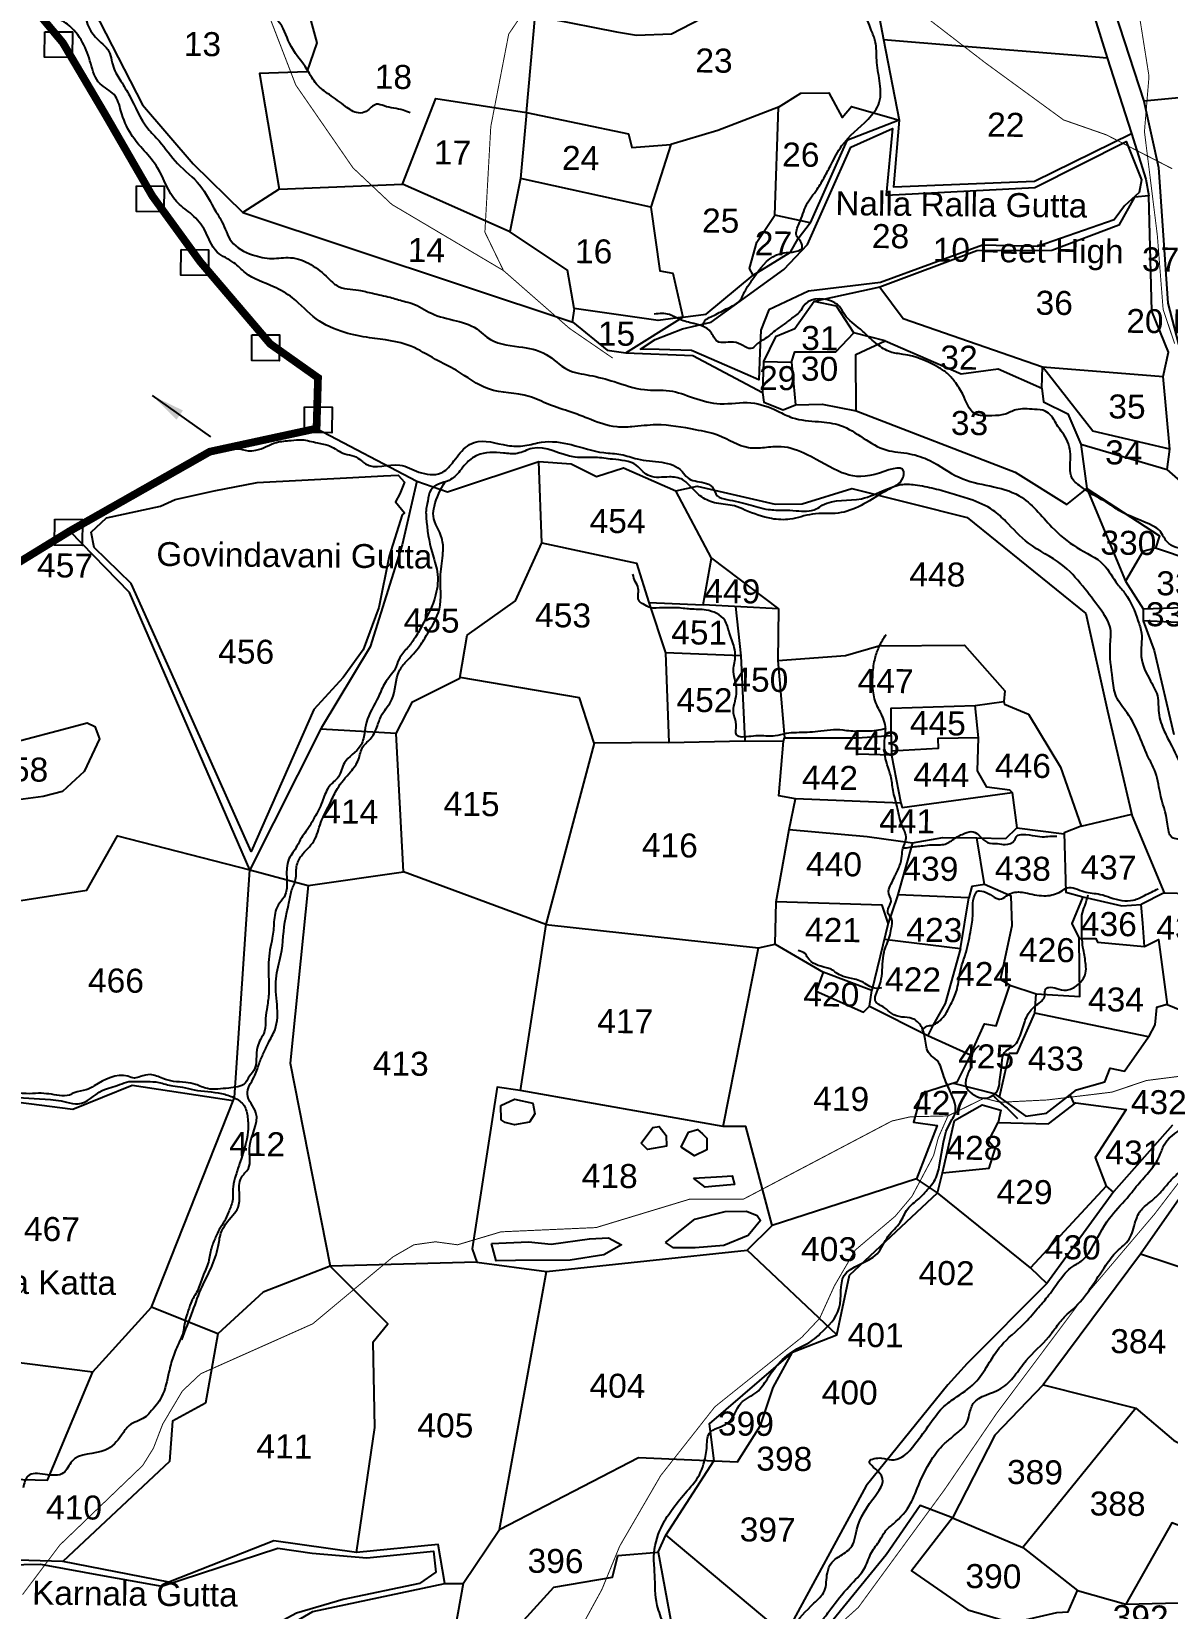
# Model space of a CAD drawing. Header units: feet. Extents: x 818823 to 828518, y 1577598 to 1585637.
# Drawn here: x 820827 to 822001, y 1581254 to 1582884 of the extents above; entities that cross this region are included whole.
import ezdxf
from ezdxf.enums import TextEntityAlignment as Align

# ---------------------------------------------------------------- set-up
doc = ezdxf.new("R2010")
doc.units = ezdxf.units.FT
doc.header["$LTSCALE"] = 15
doc.header["$MEASUREMENT"] = 0
doc.linetypes.add('HIDDEN2', pattern=[0.1875, 0.125, -0.0625])
for name, color, linetype in [('HILL', 17, 'Continuous'), ('PLOT', 7, 'Continuous'), ('PLOT NO', 7, 'Continuous'), ('ROADS', 6, 'HIDDEN2'), ('TANKS-STREAM', 4, 'Continuous'), ('TEXT', 1, 'Continuous'), ('VILLAGE STONES', 240, 'Continuous')]:
    doc.layers.add(name, color=color, linetype=linetype)
doc.layers.add('VILLAGE BOUNDRY', color=5, linetype='HIDDEN2', lineweight=100)
doc.styles.get("Standard").update_dxf_attribs({"font": 'arial.ttf'})
doc.linetypes.add('DOTS', pattern='A,1e-06,-3,["●",Standard,S=3,R=0,X=-1.25,Y=-1.25],-3', length=6.000001)
doc.dimstyles.get("Standard").update_dxf_attribs({"dimtxt": 0.18, "dimasz": 35, "dimexe": 0.18, "dimexo": 0.0625, "dimgap": 0.09, "dimtad": 0, "dimtih": 1, "dimtoh": 1, "dimdec": 4, "dimzin": 0, "dimdsep": 46, "dimtxsty": 'Standard', "dimcen": 0.09, "dimadec": 0, "dimazin": 0, "dimtfac": 1, "dimtdec": 4, "dimtofl": 0, "dimtmove": 0, "dimatfit": 3, "dimfxl": 1, "dimtolj": 1, "dimtzin": 0, "dimarcsym": 0})

msp = doc.modelspace()

# ---------------------------------------------------------------- linework, layer by layer
at = {"layer": 'HILL', "lineweight": -2}
for points in [[(821471.3, 1582565.5), (821499.6, 1582576.4), (821529.3, 1582583.6), (821604.4, 1582637.9), (821628.8, 1582663.7), (821673.4, 1582764.5), (821716.4, 1582783.7), (821709.8, 1582714.8), (821863.5, 1582722.7), (821958, 1582770.1), (821973.9, 1582730.4), (821971.4, 1582717.4), (821956.1, 1582703.6), (821945.6, 1582689.3), (821866.3, 1582661.5), (821809.4, 1582662.9), (821704.1, 1582624.4), (821629.8, 1582615.6), (821588.8, 1582596.1), (821580.5, 1582575.2), (821579.6, 1582552.1), (821578.5, 1582523.8), (821564.2, 1582530), (821529.5, 1582545.2), (821508.8, 1582554.3), (821475.5, 1582555.2), (821456.2, 1582555.7), (821471.3, 1582565.5)], [(820904.5, 1582381.1), (820960.2, 1582393.4), (820975.4, 1582400.1), (821015.7, 1582409.3), (821060.2, 1582417.7), (821159, 1582423), (821190.5, 1582424.7), (821205.9, 1582425.5), (821212.3, 1582418.2), (821207.6, 1582406.1), (821202.9, 1582397.6), (821212.3, 1582386.3), (821209.8, 1582384.2), (821196.5, 1582341.6), (821186, 1582288.5), (821169.7, 1582244.7), (821149.1, 1582216.3), (821118.8, 1582183.1), (821054, 1582036.5), (820970.5, 1582223.1), (820930.1, 1582313.3), (820891.8, 1582350.6), (820888.7, 1582366.3), (820904.5, 1582381.1)], [(820756.9, 1582120.4), (820788.3, 1582135.6), (820815.7, 1582151.1), (820860.2, 1582162.8), (820884.6, 1582169.3), (820892.5, 1582165.4), (820897.2, 1582152.7), (820881.5, 1582118.9), (820859.2, 1582098.3), (820838.9, 1582093.2), (820807.9, 1582089.1), (820779.9, 1582090.8), (820764.4, 1582091.7), (820758.1, 1582097.6), (820753.4, 1582108.3), (820756.9, 1582120.4)], [(821312, 1581773.9), (821326, 1581780.4), (821344.8, 1581776.3), (821346.9, 1581765.1), (821341.5, 1581756.7), (821325.9, 1581754), (821316.5, 1581756.2), (821312.1, 1581759), (821312, 1581773.9)], [(821456.9, 1581734.9), (821468.9, 1581751), (821475.6, 1581752.3), (821482.7, 1581743), (821482.9, 1581732), (821463.5, 1581728.5), (821456.9, 1581734.9)], [(821498.2, 1581730.7), (821505.6, 1581746.3), (821515.2, 1581749.1), (821520.1, 1581744.7), (821524.7, 1581740), (821524.8, 1581727.9), (821512, 1581721.9), (821498.2, 1581730.7)], [(821511, 1581698.7), (821540.5, 1581700.4), (821550.8, 1581701), (821553.2, 1581692.2), (821529.7, 1581690.1), (821523, 1581689.5), (821511, 1581698.7)], [(821481.9, 1581632.2), (821512.3, 1581656.4), (821543.6, 1581664.2), (821565.6, 1581664.6), (821576.6, 1581660.1), (821580, 1581654.9), (821567.4, 1581639.4), (821542.4, 1581629.2), (821512.6, 1581626.9), (821490.3, 1581626.6), (821481.9, 1581632.2)], [(821302.4, 1581631.4), (821340.4, 1581633), (821364, 1581630.5), (821403.4, 1581636), (821423.1, 1581637.1), (821436.5, 1581629.8), (821418.3, 1581619.5), (821383.5, 1581613.9), (821327.1, 1581613.5), (821307.1, 1581613.3), (821302.4, 1581631.4)], [(820714.9, 1581297.3), (820836.3, 1581299.8), (820905.9, 1581287.1), (820961.6, 1581277.2), (821081.5, 1581316.2), (821116.8, 1581311.1), (821173.4, 1581306.2), (821242.4, 1581313.4), (821244.7, 1581291.4), (821227.7, 1581279.8), (821149, 1581263.4), (821100.9, 1581249.1), (820976.2, 1581182.1), (820934.1, 1581175.7), (820893.7, 1581174.6), (820873.2, 1581181.3), (820846.3, 1581208.2), (820811, 1581233.1), (820768, 1581258.6), (820739, 1581280.6), (820714.9, 1581297.3)]]:
    msp.add_lwpolyline(points, dxfattribs=at)
at = {"layer": 'PLOT', "lineweight": -2}
for points in [[(821861.3, 1583146.8), (821900.5, 1583044.6), (821976.1, 1582812), (821991.2, 1582743.3), (822000.8, 1582603.2), (822023, 1582518.5), (822014.2, 1582419.2), (822000.3, 1582431.3), (822003, 1582452.2), (821996, 1582527.2), (822001.6, 1582552.5), (821984.3, 1582594.9), (821981.2, 1582714)], [(821844.3, 1583139.9), (821887, 1583043.5), (821916.8, 1582925.4), (821938.3, 1582856.7), (821963.3, 1582778.3), (821978.3, 1582731.4), (821981.2, 1582714), (821966.5, 1582712.8), (821950.4, 1582683.8), (821881, 1582657.7), (821803.8, 1582657.3), (821703.3, 1582619.8), (821635.6, 1582604.8), (821615.6, 1582576.6), (821595.8, 1582568.3), (821583.2, 1582542.9), (821582.2, 1582510.7)], [(821361.6, 1582897.3), (821431.2, 1582883.7), (821452.2, 1582880), (821488.2, 1582881.6), (821539.4, 1582908.1), (821555.6, 1582901.1), (821640.7, 1582947.8), (821696.3, 1582934), (821707.3, 1582875.5), (821786.2, 1582868.9), (821910.5, 1582859.1), (821938.3, 1582856.7)], [(820872.5, 1582943), (820941.8, 1582808.2), (820994.1, 1582747), (821045.5, 1582696.8), (821386.2, 1582583.4), (821421.6, 1582554.6), (821440.9, 1582551.6), (821510.3, 1582548.9), (821582.2, 1582510.7), (821583.6, 1582500.9), (821603.4, 1582493), (821616.2, 1582498), (821643.7, 1582498.7), (821679, 1582491.8), (821843.2, 1582428.4), (821896.5, 1582395), (821917.4, 1582411.4), (821957.2, 1582315.8), (821975.4, 1582287.1), (821975.6, 1582274.8), (821986.7, 1582244.2), (822007, 1582157.3)], [(821102.5, 1582943.1), (821121.9, 1582872.3), (821111.5, 1582842.3), (821062.6, 1582840.4), (821082.9, 1582720.9), (821045.5, 1582696.8)], [(822511.3, 1582906), (822485.8, 1582872), (822210.2, 1582914.9), (822212.4, 1582834.2), (821976.1, 1582812)], [(821082.9, 1582720.9), (821210.2, 1582726.1), (821244.6, 1582814.6), (821338.5, 1582800.1), (821347.5, 1582900.2)], [(821707.3, 1582875.5), (821723.3, 1582792.4)], [(821598.6, 1582805.7), (821621.8, 1582820), (821650.7, 1582820.4), (821664.6, 1582795.1), (821674.1, 1582806.5), (821723.3, 1582792.4), (821717.7, 1582723.3), (821863.1, 1582729.1), (821963.3, 1582778.3)], [(821338.5, 1582800.1), (821332.3, 1582732.1), (821321, 1582676.7), (821245.5, 1582710.6), (821210.2, 1582726.1)], [(821338.5, 1582800.1), (821443.9, 1582778.1), (821447.3, 1582763.9), (821487.5, 1582767.1), (821466.9, 1582702.3), (821332.3, 1582732.1)], [(821440.9, 1582551.6), (821499.8, 1582588.7), (821523.9, 1582591.8), (821572.4, 1582632.2), (821568.6, 1582638.8), (821576.2, 1582666.3), (821595.1, 1582694.1), (821598.6, 1582805.7), (821536, 1582781.4), (821487.5, 1582767.1)], [(821723.3, 1582792.4), (821669.3, 1582771.3), (821631.5, 1582686.2), (821595.1, 1582694.1)], [(821466.9, 1582702.3), (821476.1, 1582636.4), (821489.6, 1582634.2), (821499.8, 1582588.7), (821474.3, 1582585.2), (821387.5, 1582597.7), (821385.7, 1582583.5)], [(821572.4, 1582632.2), (821611, 1582655.8), (821619, 1582670), (821631.5, 1582686.2)], [(821387.7, 1582597.6), (821380.6, 1582637.3), (821321, 1582676.7)], [(821583.2, 1582542.9), (821612.1, 1582542.2), (821615.7, 1582552.7), (821657.8, 1582552.8), (821676.7, 1582572.6), (821658.5, 1582599.9), (821635.6, 1582604.8)], [(821703.3, 1582619.8), (821727.5, 1582587.2), (821871.6, 1582537.4), (821996, 1582527.2)], [(821679, 1582491.8), (821678.5, 1582550), (821708.9, 1582564.1), (821676.7, 1582572.6)], [(821708.9, 1582564.1), (821787.6, 1582530), (821825.6, 1582535.1), (821870.8, 1582515.2), (821871.6, 1582537.4)], [(821612.1, 1582542.2), (821616.2, 1582498)], [(822003, 1582452.2), (821923.4, 1582470.9), (821871.6, 1582537.4)], [(821870.8, 1582515.2), (821872.5, 1582501), (821897.6, 1582488.8), (821911.1, 1582457.3), (821917.4, 1582411.4)], [(821121.5, 1582473.5), (821225.2, 1582419.1), (821256.7, 1582408.1), (821351, 1582439.3), (821384.4, 1582436.9), (821410.7, 1582424), (821438.7, 1582432.8), (821492.7, 1582409), (821514.7, 1582414.1), (821595.4, 1582395.2), (821623.3, 1582395.7), (821674.5, 1582411.6), (821793.5, 1582381.5), (821916.3, 1582282.2), (821938.5, 1582181.7), (821964.1, 1582073), (821997, 1581993.5), (822037.4, 1581992.6)], [(821911.1, 1582457.3), (822000.3, 1582431.3)], [(821203.7, 1582158.5), (821220.5, 1582191), (821269.6, 1582215.6), (821277.2, 1582260), (821327, 1582295.4), (821354.3, 1582355.3), (821351, 1582439.3)], [(821225.2, 1582419.1), (821209.8, 1582353.3), (821176.9, 1582247.8), (821126.3, 1582163.8), (821052.4, 1582017.4), (821112.9, 1582001.3), (821211.3, 1582015.3), (821203.7, 1582158.5), (821125.9, 1582162.9)], [(821354.3, 1582355.3), (821452.2, 1582334.4), (821464.9, 1582293.8), (821520.8, 1582291.2), (821529.6, 1582339.4), (821492.7, 1582409)], [(821917.4, 1582411.4), (821992.5, 1582362.6), (821988.1, 1582349.8), (821975.2, 1582346.4), (821957.2, 1582315.8)], [(820627, 1581110.5), (820645, 1581211.8), (820690.8, 1581390.6), (820843.6, 1581386.8), (820890.5, 1581498.5), (820951.1, 1581565.4), (821036.6, 1581782.2), (821052.4, 1582017.4), (820928.4, 1582303.9), (820866.5, 1582367.5)], [(821975.4, 1582287.1), (822059.3, 1582289.9), (822063.9, 1582334.3), (822028.2, 1582342.8), (822026.2, 1582337.3), (821988.1, 1582349.8)], [(821529.6, 1582339.4), (821598.9, 1582287.1), (821520.8, 1582291.2)], [(821464.9, 1582293.8), (821481.9, 1582241.6), (821485.5, 1582149), (821563.9, 1582150.8), (821603.9, 1582150.4), (821604.9, 1582154)], [(821554.3, 1582289.5), (821559.7, 1582238.5), (821481.9, 1582241.6)], [(821598.9, 1582287.1), (821598.2, 1582233.9), (821667.9, 1582239), (821702.4, 1582248.8), (821790.8, 1582249.5), (821832.4, 1582202.6), (821831.4, 1582191.5), (821832.2, 1582188.8), (821856.9, 1582178.4), (821890.1, 1582123.6), (821911.5, 1582062.7), (821963.6, 1582075)], [(822059.3, 1582289.9), (822079.7, 1582277.1), (822011.4, 1582273), (821975.6, 1582274.8)], [(821559.7, 1582238.5), (821563.9, 1582150.8)], [(821598.2, 1582233.9), (821604.9, 1582154), (821680.5, 1582153.8), (821715, 1582156.2), (821715.3, 1582184.6), (821801.9, 1582187.3), (821831.4, 1582191.5)], [(821485.6, 1582149), (821408.3, 1582148.5), (821393.1, 1582195.1), (821269.7, 1582216.3)], [(821805.3, 1582153.9), (821801.9, 1582187.3)], [(821408.3, 1582148.5), (821358.5, 1581960.8), (821211.3, 1582015.3)], [(821358.5, 1581960.8), (821578.2, 1581936.9), (821595.2, 1581940.6), (821596.4, 1581984.3), (821609.6, 1582059.2), (821616.4, 1582090.7), (821599, 1582093.9), (821603.9, 1582150.4)], [(821715, 1582156.2), (821715.6, 1582136.1), (821680.5, 1582136.9), (821680.5, 1582153.8)], [(821725, 1582086.2), (821726.5, 1582082), (821840.3, 1582097.4), (821837.7, 1582099.9), (821813.9, 1582102.7), (821804.4, 1582119.8), (821805.3, 1582153.9), (821763.3, 1582153), (821763.6, 1582142.9), (821715.5, 1582140.2)], [(821715.6, 1582136.1), (821725, 1582086.2), (821616.4, 1582090.7)], [(821840.3, 1582097.4), (821844.9, 1582060.7)], [(820553.4, 1582018.2), (820548, 1581976.1), (820707.8, 1581976.9), (820727.5, 1581971.8), (820884.3, 1581996.3), (820915.9, 1582052.4), (821052.4, 1582017.4)], [(821609.6, 1582059.2), (821690.4, 1582051.9), (821737, 1582045.2), (821721.3, 1581989.4), (821712, 1581962.4), (821705.9, 1581981), (821596.4, 1581984.2)], [(821737, 1582045.2), (821768.5, 1582050.9), (821803.7, 1582050.6), (821833.6, 1582049.8), (821844.9, 1582060.7), (821893.7, 1582054.7)], [(821811.4, 1582002.4), (821803.7, 1582050.6)], [(821911.5, 1582062.7), (821893.7, 1582055.8), (821895.7, 1581994.3), (821913.1, 1581989.6), (821953.4, 1581980.1), (821973.3, 1581981.7)], [(821112.9, 1582001.3), (821094.3, 1581817.7), (821135.7, 1581607.7), (821066.2, 1581581.1), (821019.4, 1581537.7), (820951.1, 1581565.4)], [(821692.6, 1581876.4), (821752.9, 1581846.2), (821797, 1581826.1), (821811.7, 1581858.4), (821823.5, 1581856.2), (821837.7, 1581898.4), (821828, 1581903.8), (821840.2, 1581960), (821839.2, 1581990.2), (821811.4, 1582002.4), (821798.3, 1582000.1), (821795.3, 1581988.6), (821721.9, 1581991.6)], [(821708, 1581945.9), (821786.9, 1581936), (821795.3, 1581988.6)], [(821913.1, 1581989.6), (821901.8, 1581961.9), (821909.3, 1581946.3), (821926.6, 1581946.3), (821928.4, 1581942.5), (821976.8, 1581938.2), (821975, 1581962.4), (821973.3, 1581981.7)], [(821997, 1581993.5), (821973.3, 1581981.7)], [(820727.5, 1581971.8), (820734.9, 1581926.4), (820733.7, 1581758), (820778.4, 1581781.8), (820869.6, 1581770.2), (820931.1, 1581794.8), (821035.4, 1581779)], [(821358.5, 1581960.8), (821331.8, 1581789.5), (821308.1, 1581792.9), (821282.1, 1581625.8), (821287, 1581612.1), (821135.7, 1581607.7)], [(821712, 1581962.4), (821695.3, 1581892.7)], [(821541.5, 1581752.1), (821578.2, 1581936.9)], [(821595.2, 1581940.6), (821644.8, 1581911.6), (821637.5, 1581892.1), (821686.4, 1581870.2), (821692.6, 1581876.4), (821695.3, 1581892.7), (821644.8, 1581911.6)], [(821786.9, 1581936), (821771, 1581879.3), (821758.4, 1581857.1), (821752.9, 1581846.2)], [(822000.1, 1581878.4), (821989.4, 1581875.2), (821987.6, 1581857.2), (821980.9, 1581845), (821863.5, 1581869.4), (821865.1, 1581889.2), (821910.2, 1581886.6), (821909.3, 1581946.3)], [(821976.8, 1581938.2), (821991.3, 1581945.3), (822000.1, 1581878.4), (822015.5, 1581872.2)], [(821837.7, 1581898.4), (821865.1, 1581889.2)], [(821827.2, 1581782.4), (821837.3, 1581827.8), (821845.3, 1581828), (821863.5, 1581869.4)], [(821779.5, 1581796.8), (821821.6, 1581786.4), (821854.3, 1581762.7), (821875.6, 1581765.9), (821906.6, 1581790.2), (821936, 1581798.4), (821941.4, 1581812.5), (821956.2, 1581809.2), (821980.9, 1581845)], [(822167.6, 1581840.2), (822141.4, 1581776.7), (822111.3, 1581772.8), (822108.6, 1581754.9), (822132, 1581734.9), (822129.6, 1581702.9), (822118, 1581677.7), (822120.9, 1581645.7), (822122.6, 1581623.6), (822155, 1581551.2), (822207.8, 1581541.9), (822228.4, 1581493.4), (822156.1, 1581478.4), (822138.2, 1581529.5), (822122.3, 1581553.3), (822104.8, 1581556.3), (822104.1, 1581576.8), (822061.4, 1581590.8), (821972.7, 1581620.2)], [(821797, 1581826.1), (821782.9, 1581797.9), (821746.6, 1581786.1), (821738.3, 1581756.7), (821762.7, 1581753.2), (821741.4, 1581698)], [(821287, 1581612.1), (821359.1, 1581602.2), (821566.2, 1581624.5), (821592.1, 1581649.9), (821565, 1581752), (821541.5, 1581752.1), (821331.8, 1581789.5)], [(821763.1, 1581683.5), (821768, 1581704.3), (821816.5, 1581709), (821822.6, 1581729.2), (821815.7, 1581737), (821825.6, 1581756.4), (821877.5, 1581755), (821906, 1581776.5), (821958, 1581769.7), (821925.8, 1581720.2), (821937.3, 1581690.6), (821944.4, 1581684.3)], [(821768, 1581704.3), (821780.6, 1581758.4), (821809.2, 1581774.6), (821828.4, 1581769), (821825.6, 1581756.4)], [(821899.7, 1581784.9), (821904.2, 1581775.1)], [(822005.8, 1581753.5), (821945.2, 1581685.1), (821875.8, 1581590), (821793.6, 1581507.1), (821773.6, 1581485.2), (821689.2, 1581380.9), (821605.5, 1581226.5)], [(822036.7, 1581712), (821972.7, 1581620.2), (821872.3, 1581485.3), (821822.1, 1581433.2), (821778.6, 1581347.8), (821745.1, 1581360.6), (821709.9, 1581309.6), (821650.6, 1581236.9)], [(821659.1, 1581536.9), (821672, 1581598.6), (821763.1, 1581683.5), (821741.4, 1581698), (821592.1, 1581649.9)], [(821859.2, 1581606.2), (821763.1, 1581683.5)], [(821937.3, 1581690.6), (821859.2, 1581606.2), (821875.8, 1581590)], [(821613.1, 1581519), (821659.1, 1581536.9), (821566.2, 1581624.5)], [(821162.6, 1581311.9), (821181.7, 1581440.9), (821179.9, 1581529.7), (821195.3, 1581548.1), (821135.7, 1581607.7)], [(821253.9, 1581279.7), (821273.1, 1581279.8), (821310.6, 1581335.7), (821359.1, 1581602.2)], [(820648.5, 1581529.1), (820890.5, 1581498.5)], [(821019.4, 1581537.7), (821006.6, 1581466.2), (820972.5, 1581447.7), (820969.6, 1581405.9), (820859.4, 1581302.4), (820788.7, 1581304.5), (820692.5, 1581304.4), (820690.8, 1581390.6)], [(821310.6, 1581335.7), (821454.2, 1581410), (821556.5, 1581405.6), (821580.2, 1581443.2), (821593.2, 1581482.5), (821613.1, 1581519), (821527, 1581444.7), (821531.9, 1581406.7)], [(821872.3, 1581485.3), (821967.9, 1581461.1), (822006.7, 1581427.8), (822027.4, 1581416.7), (822036.6, 1581414.9), (822051.2, 1581397.1), (822049.8, 1581347.3), (822021.7, 1581336.3), (822005.1, 1581342.6), (821957.7, 1581258.6), (822025.9, 1581260.2), (822085.1, 1581327.6), (822115, 1581410.1)], [(821967.9, 1581461.1), (821851, 1581317.2)], [(821338.6, 1581173.6), (821318.5, 1581223), (821366.5, 1581276), (821427.4, 1581286.5), (821432.7, 1581308.7), (821474.4, 1581312.3), (821482.5, 1581329.9), (821531.9, 1581406.7)], [(821778.6, 1581347.8), (821736.3, 1581292.8), (821794.5, 1581252.7), (821840, 1581239.2), (821886.2, 1581249.7), (821898.1, 1581250.6), (821907.5, 1581272.6)], [(821778.6, 1581347.8), (821851, 1581317.2), (821907.5, 1581272.6), (821957.7, 1581258.6)], [(820988.2, 1581175.4), (821117.8, 1581250.9), (821253.9, 1581279.7), (821247.3, 1581320.3), (821162.6, 1581311.9), (821077.4, 1581324.1), (820968.9, 1581281.3), (820859.4, 1581302.4)], [(821482.5, 1581329.9), (821605.5, 1581226.5)], [(821474.4, 1581312.3), (821490.5, 1581224.3), (821478.5, 1581204.9)], [(821273.1, 1581279.8), (821258, 1581197.4)]]:
    msp.add_lwpolyline(points, dxfattribs=at)
at = {"layer": 'ROADS', "linetype": 'DOTS', "lineweight": -2, "ltscale": 0.15, "const_width": 1}
for points in [[(821314.6, 1582636.8), (821295.4, 1582676.5), (821301.5, 1582785.6), (821320, 1582881.2), (821350.7, 1582926.4), (821368.9, 1582967.5), (821369.5, 1583001.4), (821379.7, 1583048), (821473.3, 1583205.5), (821506.8, 1583265.2), (821537.3, 1583387), (821559.2, 1583507.9), (821591.6, 1583588.9), (821632.6, 1583691.4), (821644.8, 1583707.2)], [(821427.5, 1582546.3), (821382.7, 1582577.1), (821314.6, 1582636.8), (821199.3, 1582705.1), (821159.1, 1582743), (821100, 1582828.6), (821057.2, 1582939.7), (821044.6, 1582972.4), (820968.5, 1583011.2), (820908, 1583033.9), (820879.9, 1583038.2)], [(821703.4, 1582935.5), (821812.4, 1582851.5), (821893.2, 1582792.5), (821914.4, 1582785.1), (821937.6, 1582777), (822005.4, 1582742.1)], [(821223.2, 1580657.2), (821241, 1580679.2), (821276.4, 1580723.3), (821309.9, 1580801.9), (821342.9, 1580854.3), (821387, 1580944.4), (821416, 1580987.1), (821479.9, 1581056.9), (821493.1, 1581076.7), (821532.1, 1581113.2), (821542.9, 1581123.3), (821570.7, 1581158.6), (821592.2, 1581175.2), (821681.2, 1581255.1), (821770.1, 1581376.6), (821824.3, 1581456), (821910.7, 1581571.4), (821987.3, 1581661.7), (822033.9, 1581722.6), (822048, 1581737.8), (822108.9, 1581801.2), (822119.1, 1581818.9), (822134.8, 1581840)], [(820817.7, 1581268.3), (820856.2, 1581319.5), (820941.9, 1581401.8), (820953, 1581419.7), (820962.6, 1581444.7), (820982.9, 1581478.8), (821001.8, 1581496.6), (821117.5, 1581548.2), (821200.3, 1581617.3), (821222.1, 1581629.9), (821244.3, 1581633), (821267.2, 1581629.9), (821312.1, 1581643.3), (821410.3, 1581647.7), (821507.5, 1581677.2), (821562.2, 1581676.9), (821715.8, 1581757.8), (821735.1, 1581762.2), (821773.8, 1581763.1), (821811.1, 1581781.4), (821827.6, 1581777.2), (821876.4, 1581779.6), (821927, 1581785.7), (821943.3, 1581787.7), (821978.9, 1581799.7), (822023.8, 1581805.4)], [(821396.7, 1581237.8), (821416.3, 1581273.7), (821434.7, 1581318.5), (821477, 1581391.3), (821533, 1581462.5), (821586.1, 1581505), (821622.8, 1581534.3), (821641.2, 1581553.8), (821656.4, 1581587.3), (821678, 1581624.4), (821719.3, 1581659.4), (821736.7, 1581680.1), (821759, 1581722.2), (821763.8, 1581740.5), (821773.8, 1581763.1)]]:
    msp.add_lwpolyline(points, dxfattribs=at)
at = {"layer": 'ROADS', "lineweight": -2, "ltscale": 10, "const_width": 1}
msp.add_lwpolyline([(821945.2, 1583066.7), (821981.5, 1582837.6), (821976.8, 1582780.4), (821990.1, 1582673.3), (821996.1, 1582596.7), (822008, 1582561.2)], dxfattribs=at)
at = {"layer": 'TANKS-STREAM', "lineweight": -2}
for points in [[(821520.6, 1582579.8), (821521.4, 1582582.9), (821531.9, 1582590.5), (821546.6, 1582598), (821557.8, 1582604.8), (821564.5, 1582616.2), (821569.4, 1582624.1), (821573.3, 1582629.7), (821596.6, 1582652.9), (821607, 1582655.3), (821619.2, 1582657.2), (821622.7, 1582659.3), (821621.4, 1582667.3), (821617.3, 1582673.2), (821620.2, 1582685.4), (821627.7, 1582704.7), (821638.7, 1582721), (821646.4, 1582733.7), (821653.2, 1582746.5), (821664.2, 1582765.9), (821691.3, 1582793.4), (821702.9, 1582810.6), (821703.1, 1582832.9), (821700.2, 1582854.4), (821698.7, 1582873.6), (821694.6, 1582885.4), (821678.3, 1582924.4), (821670.1, 1582940.1), (821657.7, 1582955.5), (821647.4, 1582968.5), (821635.4, 1582984.2), (821631, 1582997.1), (821628.5, 1583019.4), (821622.8, 1583037.8), (821623.1, 1583062.2), (821623.4, 1583097.2), (821625.8, 1583117.7), (821637.2, 1583139.3), (821662.9, 1583155.1), (821674.6, 1583160), (821680.9, 1583176.6), (821693.9, 1583190.9), (821712.3, 1583203.5), (821727.5, 1583213.4), (821752, 1583214.8), (821763.7, 1583216.9), (821783.7, 1583222.3), (821802.6, 1583218.2), (821815.4, 1583215.8), (821826, 1583220.7), (821848.7, 1583258.6), (821849.1, 1583299.2), (821854.4, 1583331.9), (821861.4, 1583362.4), (821866.6, 1583383.4), (821868.5, 1583405.6), (821870.3, 1583415.1), (821867.6, 1583417.1), (821881.2, 1583440.9), (821892.1, 1583477.4), (821897.3, 1583499.1), (821914.7, 1583511.7), (821924.9, 1583535.4), (821930.8, 1583567.1), (821938.9, 1583592.5), (821949.6, 1583605.8), (821975.3, 1583611.4), (821990.5, 1583633.5), (822006.3, 1583656.1), (822027.1, 1583673.1), (822051.7, 1583685.1), (822067.9, 1583693.8), (822087.5, 1583710.3), (822109, 1583738.9), (822114.1, 1583754.4), (822132.3, 1583784.7), (822145.9, 1583807.9), (822156.1, 1583828.9), (822158.1, 1583853.9), (822143.4, 1583886.8), (822136.2, 1583898), (822131.9, 1583913), (822138.8, 1583931.3), (822147.8, 1583942.3)], [(821218.1, 1582799.8), (821211, 1582802.5), (821191.2, 1582806.9), (821183.4, 1582808.6), (821178, 1582805.6), (821172.6, 1582801.2), (821164.7, 1582799.7), (821151.4, 1582806.5), (821134.7, 1582818.7), (821121.6, 1582829.4), (821111.9, 1582844.1), (821093.6, 1582871.7), (821081.3, 1582895.3), (821069.7, 1582909), (821072.1, 1582920.9), (821044.6, 1582943.9), (821010.2, 1582942.4), (820993.2, 1582942.3), (820972.9, 1582946.2), (820947.3, 1582950.1), (820931.3, 1582942.7), (820904.3, 1582931.7), (820885, 1582913.2), (820883, 1582898.6), (820898.7, 1582872.4), (820905.7, 1582865.3), (820911.7, 1582846.9), (820919.4, 1582832.5), (820928.2, 1582817.6), (820947.2, 1582783.7), (820958.8, 1582770.8), (820977.9, 1582747.4), (821000.7, 1582725.3), (821017.4, 1582698), (821023.8, 1582687.3), (821033.6, 1582666.9), (821055.4, 1582653.1), (821075.4, 1582649.3), (821094.5, 1582650.1), (821115.6, 1582642.9), (821133.5, 1582628.9), (821142.5, 1582621.2), (821164.9, 1582616.5), (821179.3, 1582613.3), (821197.5, 1582609.2), (821211.6, 1582605.1), (821220.2, 1582602.7), (821240.1, 1582592.6), (821289.6, 1582574.6), (821297.5, 1582567.9), (821330.4, 1582558), (821358.7, 1582550.2), (821380.7, 1582534.5), (821403.6, 1582528.5), (821429, 1582522), (821460.2, 1582513.7), (821486, 1582512.6), (821511, 1582505.3), (821538.5, 1582499.2), (821570.2, 1582500.1), (821598.1, 1582491.5), (821613.1, 1582484.7), (821640.2, 1582480.7), (821662.7, 1582476.7), (821710, 1582451.4), (821734.2, 1582447.4), (821755, 1582440.5), (821785.3, 1582423.1), (821847.3, 1582404.1), (821881.2, 1582371.7), (821906.9, 1582350.6), (821934.6, 1582332.8), (821949, 1582312.6), (821956.9, 1582303), (821970.1, 1582275), (821973.7, 1582262), (821973.5, 1582237.9), (821983.2, 1582212.3), (821990.6, 1582195.2), (821991.3, 1582182.2), (821996.5, 1582162.6), (822003.5, 1582148.3), (822024.2, 1582094.5), (822030.6, 1582067.7), (822044.2, 1582047.6), (822055.7, 1582028.3), (822066.7, 1582009.8), (822077.4, 1581992.6), (822083.1, 1581976.3), (822085.5, 1581957.5), (822092.3, 1581933.7), (822101.2, 1581906.9), (822108.2, 1581891.8), (822116, 1581880.5), (822125.9, 1581871.7)], [(821032.9, 1582452), (821038.6, 1582452.7), (821050.7, 1582450.6), (821058.6, 1582451), (821080.2, 1582459.2), (821095.1, 1582461.2), (821106.2, 1582461.9), (821122.3, 1582458.7), (821134.8, 1582455.7), (821150.8, 1582447.3), (821160.2, 1582445), (821167.8, 1582440.3), (821172, 1582437), (821207.4, 1582435.7), (821227.3, 1582428.6), (821238.7, 1582426), (821250.1, 1582427.6), (821261.8, 1582437.9), (821275.3, 1582453.8), (821284.3, 1582459.1), (821318.6, 1582456.1), (821336.7, 1582455.9), (821354, 1582459.4), (821384.4, 1582456.9), (821418.2, 1582448.6), (821436, 1582446.7), (821452.8, 1582442.1), (821499.2, 1582429.1), (821504.6, 1582422.8), (821521.8, 1582417.5), (821530.2, 1582413.2), (821535.5, 1582404), (821545.4, 1582400.2), (821567.9, 1582395), (821588.1, 1582389.9), (821603.7, 1582389.2), (821617, 1582388.6), (821637.8, 1582390.4), (821644, 1582394.3), (821684.5, 1582401), (821709.6, 1582410.4), (821727.5, 1582422.8), (821728.1, 1582429), (821698.1, 1582426.1), (821664.3, 1582427.9), (821628.3, 1582446.5), (821601.4, 1582454.7), (821584.2, 1582453.7), (821567.8, 1582453.6), (821536.8, 1582466.3), (821513.1, 1582472.2), (821472.3, 1582477.3), (821447.3, 1582475.3), (821432, 1582475.2), (821401.2, 1582484.2), (821384.4, 1582490.5), (821361.5, 1582498.4), (821341, 1582506.8), (821299.1, 1582514.4), (821265.7, 1582533.7), (821244.4, 1582545), (821218.9, 1582558.7), (821176.2, 1582567.4), (821150.6, 1582572.8), (821121.1, 1582586.9), (821096.8, 1582608.5), (821077.1, 1582620.1), (821048, 1582634.5), (821036.2, 1582644.9), (821018.9, 1582655.7), (821004.9, 1582680.3), (820990.8, 1582696.3), (820976.7, 1582708.3), (820957.2, 1582743.1), (820929.8, 1582777.7), (820919.4, 1582801.9), (820912.4, 1582818.6), (820897.9, 1582829.8), (820888.2, 1582850.8), (820879.8, 1582872.6), (820864.1, 1582891.3), (820849.5, 1582900.1), (820828.3, 1582913.4)], [(822094.6, 1582204.3), (822097.6, 1582203.8), (822103.7, 1582199.8), (822111.9, 1582197.6), (822124.1, 1582195.3), (822137.4, 1582194.3), (822163.2, 1582189.2), (822180.6, 1582190.4), (822195.9, 1582192), (822208.3, 1582194), (822214.8, 1582194.8), (822244, 1582198), (822259.6, 1582199.6), (822261.6, 1582200), (822238.5, 1582217.8), (822231.6, 1582223.8), (822219.9, 1582233), (822216.8, 1582242.8), (822204.9, 1582261.1), (822198.1, 1582270.2), (822183.7, 1582298.1), (822178.2, 1582304.4), (822171.6, 1582303.8), (822156.3, 1582301.5), (822141.6, 1582301), (822113.6, 1582313.8), (822089, 1582328.6), (822075.9, 1582334.6), (822063.5, 1582340.3), (822037.5, 1582345.1), (822028.8, 1582347.3), (822004.1, 1582353.1), (821996.6, 1582361.5), (821992.8, 1582367.8), (821985.9, 1582372.7), (821950.5, 1582388.9), (821939.1, 1582396.3), (821920.7, 1582406.9), (821909.7, 1582414.6), (821903.8, 1582419.6), (821900.1, 1582430.4), (821900.3, 1582447.1), (821893.5, 1582467.3), (821888.3, 1582474.3), (821880.8, 1582486.2), (821874.3, 1582491.5), (821863.1, 1582493.3), (821844, 1582492.8), (821832.8, 1582488.4), (821819.2, 1582486.8), (821801.4, 1582489), (821789.1, 1582508.9), (821780.6, 1582522.2), (821773, 1582530.6), (821763.6, 1582536.9), (821727.6, 1582550.2), (821714.1, 1582552.7), (821700.9, 1582560.5), (821693.7, 1582566.5), (821683.3, 1582576.3), (821667.1, 1582591.1), (821661.6, 1582599.5), (821657.1, 1582603.3), (821626.2, 1582601.9), (821620.2, 1582593.6), (821614.9, 1582589.2), (821605.8, 1582582.3), (821596.7, 1582575.8), (821590.7, 1582571), (821585.1, 1582566.5), (821577, 1582561.4), (821571.9, 1582556.7), (821554.9, 1582562.4), (821535.4, 1582563.7), (821528.6, 1582573.5), (821511.3, 1582582), (821496.7, 1582586.3), (821486, 1582591.3), (821470.3, 1582591.8)], [(821541.9, 1581158.6), (821556.1, 1581166.1), (821566.4, 1581173.1), (821585.3, 1581198.9), (821596.2, 1581209), (821602.5, 1581219.4), (821608.5, 1581226.4), (821613.7, 1581234.2), (821635.3, 1581259.4), (821646.2, 1581272.1), (821649.2, 1581290.7), (821653.8, 1581301.4), (821664.7, 1581309.8), (821675.5, 1581320.1), (821678.5, 1581330.8), (821696.2, 1581367.1), (821705, 1581391.4), (821692.9, 1581406.4), (821705.2, 1581409.5), (821715.6, 1581407.6), (821726.5, 1581410.6), (821738.4, 1581422.3), (821753.5, 1581442.4), (821768.2, 1581461.3), (821780.5, 1581471.1), (821801.5, 1581487.2), (821828.6, 1581525.6), (821852, 1581547.9), (821866.1, 1581563.6), (821876.7, 1581576.2), (821888.1, 1581591.9), (821902.8, 1581607.6), (821912.4, 1581613.8), (821922, 1581625.9), (821940.5, 1581657.2), (821958.8, 1581678.2), (821971.6, 1581693.9), (821984, 1581708.3), (821993.2, 1581723.5), (821997.8, 1581734.4), (822020.2, 1581754.5), (822030.4, 1581772.9), (822037, 1581793.6), (822043.4, 1581808.9), (822057.8, 1581845.3), (822064.1, 1581880.5), (822061.5, 1581899.1), (822060.8, 1581914.5), (822056.7, 1581956), (822049.2, 1581978.2), (822041.9, 1582013.5), (822033.4, 1582024.9), (822018.2, 1582047.7), (822005.1, 1582051), (822000.7, 1582064.6), (821992.9, 1582097.2), (821987.3, 1582120.7), (821981.4, 1582132.5), (821971.7, 1582155.6), (821958.8, 1582179.7), (821947.7, 1582196.6), (821943.8, 1582215.1), (821941.4, 1582248.6), (821941.6, 1582266.7), (821930.9, 1582287.1), (821913, 1582310.7), (821891.1, 1582333.1), (821856.9, 1582355.1), (821833.6, 1582377.5), (821820.6, 1582388.9), (821796.2, 1582400.5), (821778.2, 1582406.1), (821759.7, 1582411.2), (821739.8, 1582415.1), (821724.9, 1582415.2), (821706.7, 1582407.3), (821660.4, 1582386.1), (821633.7, 1582385), (821610.6, 1582379.8), (821591.6, 1582380.4), (821564.1, 1582389.3), (821553.2, 1582393.5), (821534.7, 1582396.4), (821519.4, 1582402.8), (821508.2, 1582413.3), (821499.6, 1582420.7), (821486.1, 1582423.5), (821465.3, 1582424.6), (821459, 1582428.8), (821451.8, 1582435.6), (821427.4, 1582441.7), (821409.4, 1582443.7), (821388.5, 1582443.9), (821344.2, 1582453), (821328.9, 1582447.8), (821314.6, 1582448.2), (821287.2, 1582445.7), (821275.7, 1582437.2), (821269.6, 1582429.7), (821258.4, 1582419.9), (821247.6, 1582416.2), (821239.6, 1582410), (821236.3, 1582398.6), (821234.6, 1582388.5), (821234.8, 1582381.2), (821240.8, 1582345.4), (821246.2, 1582325.6), (821244.5, 1582301.3), (821230.4, 1582269.5), (821222.7, 1582256.4), (821215, 1582246.3), (821206.7, 1582235.3), (821202.6, 1582225.2), (821192.3, 1582210.6), (821185.5, 1582196.4), (821173, 1582169.9), (821170.9, 1582158.3), (821166.7, 1582145.1), (821150.3, 1582128), (821144, 1582113.4), (821134.8, 1582103.9), (821128.1, 1582089.7), (821120.3, 1582073.1), (821110.5, 1582056.9), (821105.8, 1582050.4), (821101.2, 1582041.8), (821097.1, 1582035.3), (821092.9, 1582028.7), (821087.9, 1581989.3), (821081.7, 1581980.8), (821077.5, 1581963.6), (821075.8, 1581946.9), (821073.2, 1581934.7), (821072, 1581921.6), (821071.9, 1581909.4), (821072.3, 1581899.2), (821072.2, 1581890.6), (821070.5, 1581875.9), (821068.9, 1581863.8), (821067.7, 1581850.6), (821063.6, 1581842), (821060.5, 1581834.5), (821056.6, 1581809.9), (821050.8, 1581802.1), (821047.8, 1581797.1), (821040, 1581793.2), (821030.7, 1581791.8), (821019.5, 1581790.9), (821008.7, 1581791.3), (820996.5, 1581795.6), (820986.3, 1581797.7), (820973.8, 1581798.8), (820962.6, 1581801.7), (820949.6, 1581805.8), (820939.6, 1581803.7), (820933.4, 1581802.2), (820926.6, 1581804.1), (820891.7, 1581794.1), (820883.4, 1581790), (820871.1, 1581787.1), (820866.3, 1581784.7), (820855.8, 1581784.3), (820834.4, 1581786.5), (820821.4, 1581786.1), (820791.7, 1581791.4), (820772.9, 1581790.6), (820762.9, 1581789.2), (820746.6, 1581775), (820737.1, 1581773.6), (820723.8, 1581766), (820720, 1581762.8), (820715, 1581760.4), (820706.2, 1581755.7), (820697.9, 1581750.6), (820690.1, 1581743.7), (820678.3, 1581738.8), (820671.2, 1581732.1), (820668.4, 1581728.4), (820665.4, 1581724.4), (820657.1, 1581718.5), (820644.4, 1581720.1)], [(820982.2, 1581531.8), (820993.7, 1581561.7), (821003.3, 1581586.6), (821012.5, 1581605.8), (821019.9, 1581628.1), (821022.7, 1581641.9), (821035, 1581660.6), (821040.4, 1581668.6), (821041.9, 1581681.6), (821043.9, 1581699.5), (821051.1, 1581708.8), (821052.2, 1581729.6), (821058.9, 1581766.3), (821050.1, 1581785.6), (821052, 1581794.1), (821057, 1581803.4), (821062.1, 1581816.8), (821066.7, 1581827.9), (821071.7, 1581838.6), (821078.6, 1581852.4), (821079.6, 1581904.8), (821084.7, 1581929.3), (821089.6, 1581968.2), (821092.9, 1581982.9), (821095.7, 1581995.9), (821099.9, 1582007.5), (821100.9, 1582020.9), (821105.9, 1582032), (821118.6, 1582047.1), (821126, 1582066.3), (821136.1, 1582087.6), (821143, 1582101.4), (821156.6, 1582118.7), (821164.8, 1582131.6), (821169.4, 1582144.5), (821178, 1582153.8), (821184.4, 1582166.3), (821189.4, 1582178.3), (821199.4, 1582193.4), (821206.9, 1582222.9), (821214.2, 1582232.7), (821228.3, 1582248.9), (821236, 1582261.4), (821248.4, 1582286.8), (821249.6, 1582322.6), (821252.1, 1582345.4), (821250.9, 1582360.2), (821242.2, 1582383.1), (821243.2, 1582393.2), (821254.2, 1582418.6)], [(821710, 1582163.5), (821704.3, 1582162.1), (821686.6, 1582160.6), (821681.3, 1582160.6), (821673.5, 1582160.7), (821665.4, 1582161.8), (821639.2, 1582160.3), (821628.2, 1582159.4), (821606.6, 1582158.2), (821595.2, 1582155.8), (821580, 1582156), (821570.1, 1582155.4), (821555.3, 1582156.9), (821555, 1582167.2), (821552.3, 1582179.2), (821555.3, 1582199.3), (821554.1, 1582212.6), (821552.2, 1582222.2), (821554, 1582237.2), (821553, 1582247.2), (821547.8, 1582262.9), (821543.2, 1582275.4), (821524, 1582285.9), (821507.6, 1582286.9), (821492.6, 1582288.3), (821482.9, 1582288.2), (821478.9, 1582288.3), (821466.4, 1582288.3), (821459.3, 1582291.9), (821454.8, 1582295), (821453.9, 1582308.3), (821450.8, 1582315.3), (821448.3, 1582322.9)], [(821457.9, 1581158.9), (821461.9, 1581164.4), (821469.1, 1581171.4), (821471.1, 1581177.9), (821472.8, 1581184.9), (821473.7, 1581198.9), (821479.9, 1581222.4), (821479.4, 1581237.8), (821473.5, 1581257.2), (821470.9, 1581289), (821470.1, 1581307.6), (821477.4, 1581337.5), (821488.3, 1581355.4), (821502.3, 1581373.2), (821517, 1581392.2), (821521.3, 1581403.2), (821524.6, 1581419.6), (821527.3, 1581435.2), (821546.3, 1581445.8), (821559.8, 1581466.1), (821576.3, 1581477.6), (821587.2, 1581491.3), (821598.7, 1581507), (821617.8, 1581522.2), (821633.9, 1581531.2), (821641.9, 1581538.1), (821661.5, 1581564.6), (821666.6, 1581598), (821700.5, 1581620.6), (821712.1, 1581638.8), (821724.5, 1581653.2), (821732.2, 1581666.9), (821743.7, 1581677.5), (821753.6, 1581688.1), (821759.4, 1581695.6), (821765.2, 1581712.5), (821777, 1581757.8), (821780.6, 1581764), (821775.8, 1581789.2), (821769.6, 1581804), (821762.6, 1581820.2), (821754.7, 1581827.2), (821750.2, 1581842.3), (821746.2, 1581855.6), (821737.1, 1581863.6), (821726.1, 1581865.3), (821715.7, 1581868.8), (821708.2, 1581874.9), (821699.1, 1581881.3), (821702.4, 1581896), (821705.4, 1581907.6), (821707.8, 1581932.2), (821713.4, 1581948.2), (821715.3, 1581956.4), (821715.5, 1581967.1), (821711.7, 1581973.1), (821713.7, 1581981), (821715, 1581984.7), (821712.3, 1581995.3), (821715.2, 1582002.8), (821718.4, 1582010), (821723.9, 1582021.6), (821726.2, 1582031.7), (821727.2, 1582039.6), (821730.5, 1582049.9), (821725.9, 1582064.5), (821721.3, 1582083), (821717.1, 1582099.4), (821714.7, 1582114.5), (821711, 1582125.9), (821708.4, 1582151.2), (821709.2, 1582165.5), (821706.8, 1582174.4), (821699.4, 1582189.9), (821696.1, 1582206.9), (821696.2, 1582220.2), (821698.6, 1582236.2), (821702.8, 1582248.1), (821709.8, 1582260.7)], [(821727.3, 1582039.8), (821741.4, 1582041.7), (821748.1, 1582042.4), (821757.2, 1582043.4), (821771, 1582044.1), (821781, 1582050), (821791.2, 1582055.2), (821799.8, 1582056.8), (821814.5, 1582045.8), (821825.1, 1582044.5), (821833, 1582043.6), (821842.5, 1582048.1), (821845.2, 1582052.6), (821851, 1582054), (821864, 1582052.4), (821873.5, 1582051.7), (821880.7, 1582052.2), (821886.4, 1582052.2)], [(821746.9, 1581851.4), (821752.1, 1581855.7), (821757.7, 1581856.9), (821763.9, 1581860.3), (821770.2, 1581866.8), (821774.8, 1581874.5), (821778.8, 1581882.4), (821783.8, 1581896.7), (821787.3, 1581915.7), (821791.7, 1581929.6), (821797.1, 1581952.9), (821799.4, 1581969.4), (821801.4, 1581991.4), (821804.2, 1581995.3), (821806.4, 1581995.7), (821823.7, 1581988.2), (821827.3, 1581987.1), (821834.2, 1581990.5), (821841.3, 1581994), (821855.9, 1581993.2), (821875.2, 1581990.7), (821890.3, 1581995), (821897, 1581998.8), (821914.3, 1581995), (821931.1, 1581992.1), (821941.5, 1581988.9), (821965.3, 1581986.1), (821976.9, 1581990.9), (821991, 1581997.9)], [(821805.9, 1581836), (821798.7, 1581826.5), (821798.1, 1581818.9), (821796.8, 1581811.6), (821794.2, 1581806.1), (821792.4, 1581800.2), (821792.1, 1581794.9), (821796.8, 1581787.8), (821815.9, 1581782.1), (821818.7, 1581783.5), (821824.7, 1581788.7), (821827.2, 1581798.2), (821829.6, 1581817.7), (821832.1, 1581828.6), (821843.1, 1581836.8), (821847.5, 1581843.9), (821850.4, 1581852.2), (821853.1, 1581860.5), (821859.9, 1581872.8), (821865, 1581877.5), (821871, 1581882.2), (821873.9, 1581887.2), (821874.9, 1581894.5), (821878, 1581895.9), (821886.4, 1581894.9), (821896.1, 1581893.1), (821901.9, 1581894.7), (821915.9, 1581910.5), (821916.2, 1581919.5), (821913.7, 1581934.8), (821912, 1581955.5), (821912.1, 1581963.6), (821912.2, 1581970.5), (821915.1, 1581980), (821918.6, 1581991.6)], [(821705.1, 1581895.6), (821698.3, 1581895), (821684.3, 1581902.1), (821677.1, 1581904.4), (821665.4, 1581907.3), (821658.2, 1581911.1), (821653.2, 1581914.6), (821648.4, 1581916.2), (821636.9, 1581919.8), (821628.8, 1581926.8), (821626.2, 1581930.8), (821618.9, 1581933.9)], [(820655.2, 1581723.8), (820674.5, 1581730.8), (820686.3, 1581734.7), (820692.3, 1581739.1), (820704.9, 1581749.2), (820721.7, 1581757.6), (820735.5, 1581761.9), (820753.4, 1581774.7), (820764.4, 1581781.1), (820779.2, 1581784.2), (820795.4, 1581784), (820807.3, 1581783), (820818.8, 1581781.9), (820863.3, 1581777.4), (820875.2, 1581775.6), (820900.1, 1581789.3), (820917.9, 1581795.4), (820927.4, 1581798.5), (820934.2, 1581798.7), (820958.4, 1581797.7), (820972.9, 1581794.1), (820983.1, 1581792.7), (820995.1, 1581790.1), (821023.2, 1581786.3), (821036.4, 1581781.9), (821046.6, 1581773.9), (821050.2, 1581761.8), (821050.6, 1581746.9), (821042.5, 1581715.6), (821038.1, 1581701.9), (821035.2, 1581689.7), (821034.6, 1581675.2), (821030.5, 1581663.5), (821026.4, 1581654.3), (821021, 1581645.7), (821017.2, 1581637.7), (821012.8, 1581626.3), (821009.7, 1581612.1), (821004, 1581597.2), (820998.4, 1581582.3), (820991.5, 1581569.6), (820988.2, 1581559.4), (820985.6, 1581551.2), (820983.2, 1581538), (820979.6, 1581529.4), (820973.2, 1581514), (820969, 1581498.3), (820961.3, 1581472.7), (820949.4, 1581456.6), (820943.8, 1581451.4), (820928, 1581443.1), (820920.1, 1581433.2), (820903.2, 1581417.7), (820868.6, 1581406), (820860, 1581394.1), (820823.2, 1581390.8), (820818.4, 1581378.6)], [(821820.3, 1581785.2), (821825.3, 1581779.3), (821836.4, 1581769.7), (821842.2, 1581763.7), (821845.8, 1581760.4)], [(821555.2, 1581138.8), (821560.5, 1581150.3), (821566.6, 1581155.7), (821578.5, 1581163.8), (821589.9, 1581172.2), (821602.2, 1581196.8), (821615, 1581213.4), (821644.2, 1581242.4), (821652.8, 1581253.6), (821671.7, 1581276.7), (821688.1, 1581296.6), (821694.9, 1581311.9), (821703.5, 1581324.7), (821708.8, 1581333.4), (821717.4, 1581341.5), (821735.6, 1581363.3), (821742, 1581378), (821756.9, 1581407.8), (821769.7, 1581423.8), (821778, 1581430.9), (821784.6, 1581436.6), (821793, 1581445.5), (821795.8, 1581454.3), (821800, 1581465.8), (821828.5, 1581481.3), (821842.4, 1581494.4), (821854.7, 1581510.4), (821878, 1581534.9), (821885.8, 1581545.2), (821895.2, 1581556.4), (821903, 1581563.4), (821937, 1581608.9), (821948.4, 1581623.1), (821960.9, 1581635.6), (821967.7, 1581654.2), (821973.6, 1581666.2), (821983.3, 1581674.6), (821991.6, 1581682.2), (821996.6, 1581687.9), (822004.4, 1581696.9), (822013.5, 1581705.6), (822024.6, 1581716.7), (822033.1, 1581732.5), (822038.4, 1581743.4), (822053.4, 1581760.2), (822066.9, 1581764.2), (822077.9, 1581761.6), (822087.1, 1581751.7), (822099.4, 1581746.3), (822109.7, 1581731.4), (822111.7, 1581717.4), (822105.1, 1581679.3), (822096.2, 1581643.5), (822094.6, 1581625.1), (822100.7, 1581604.8), (822110.4, 1581587.1), (822115.3, 1581579.1), (822134.8, 1581545.8), (822152, 1581530.8), (822167.3, 1581526.8), (822182.1, 1581519.8), (822196.2, 1581509.2), (822206.6, 1581501.7), (822212, 1581494.5), (822218.3, 1581485.1), (822219, 1581478.6), (822199.5, 1581449.2), (822190.4, 1581441.6), (822185.1, 1581434.2), (822184.9, 1581421), (822187, 1581410.1), (822190.8, 1581398.2), (822193.7, 1581388.3), (822197.2, 1581380.9), (822198.2, 1581372.9), (822197, 1581359.5), (822201.2, 1581336.8), (822207.3, 1581315.6), (822211.8, 1581301.3), (822213.5, 1581280.9), (822215.2, 1581260.1), (822228, 1581242.7)]]:
    msp.add_spline(points, degree=3, dxfattribs=at)
at = {"layer": 'VILLAGE BOUNDRY', "lineweight": -2, "ltscale": 25, "const_width": 8}
msp.add_lwpolyline([(820796.6, 1582324.6), (820866.5, 1582367.5), (821011.2, 1582449.6), (821121.5, 1582473.5), (821123, 1582526), (821073.6, 1582561), (821001.2, 1582646), (820951.7, 1582714.1), (820903.5, 1582797.6), (820859.4, 1582872.2), (820819.6, 1582919.8)], dxfattribs=at)
at = {"layer": 'VILLAGE STONES', "lineweight": -2}
for points in [[(820840.7, 1582883.7), (820869.2, 1582883.5), (820868.9, 1582856.9), (820840.4, 1582857.2)], [(820935.6, 1582724.4), (820964.1, 1582724.1), (820963.8, 1582697.5), (820935.4, 1582697.8)], [(820981.5, 1582658.5), (821010, 1582658.2), (821009.7, 1582631.6), (820981.3, 1582631.9)], [(821054.8, 1582570.5), (821083.2, 1582570.2), (821083, 1582543.6), (821054.5, 1582543.9)], [(821109.2, 1582495.9), (821137.7, 1582495.6), (821137.4, 1582469), (821108.9, 1582469.3)], [(820851.2, 1582379.7), (820879.7, 1582379.4), (820879.4, 1582352.8), (820850.9, 1582353.1)]]:
    msp.add_lwpolyline(points, close=True, dxfattribs=at)

# ---------------------------------------------------------------- texts
at = {"layer": 'PLOT NO', "lineweight": -2}
for s, p in [('13', (821003.6, 1582870.9)), ('23', (821532.1, 1582853.8)), ('18', (821200.9, 1582837)), ('22', (821833.6, 1582787.5)), ('17', (821262, 1582758.8)), ('26', (821621.8, 1582756.6)), ('24', (821394.3, 1582753.1)), ('25', (821539, 1582688.4)), ('14', (821235, 1582657.9)), ('16', (821407.8, 1582656.7)), ('27', (821593.5, 1582664.9)), ('28', (821714.5, 1582672.3)), ('37', (821993.5, 1582648.3)), ('36', (821883.6, 1582603.4)), ('15', (821431.4, 1582571.6)), ('31', (821641.5, 1582567)), ('32', (821785.2, 1582546.8)), ('30', (821641.2, 1582535.3)), ('29', (821597.9, 1582525.7)), ('35', (821958.8, 1582496.2)), ('33', (821796.1, 1582479.2)), ('34', (821955.5, 1582448.8)), ('454', (821432.5, 1582377.9)), ('330', (821960.2, 1582355.4)), ('457', (820861.7, 1582332)), ('448', (821762.9, 1582322.8)), ('449', (821551.1, 1582305.4)), ('331', (822017.9, 1582313.4)), ('455', (821240.4, 1582275.2)), ('453', (821376.2, 1582280.5)), ('333', (822007.2, 1582281.4)), ('451', (821516.8, 1582262.7)), ('456', (821048.8, 1582243)), ('450', (821580, 1582213.9)), ('447', (821709.4, 1582212.6)), ('452', (821522.3, 1582192.9)), ('445', (821763.4, 1582168.9)), ('443', (821695.4, 1582148.1)), ('458', (820815.4, 1582121.2)), ('446', (821851.3, 1582125)), ('442', (821651.9, 1582112.6)), ('444', (821767, 1582115.6)), ('414', (821156.3, 1582077.6)), ('415', (821281.7, 1582085.5)), ('441', (821731.6, 1582067.7)), ('416', (821486.5, 1582042.8)), ('440', (821656.1, 1582023.3)), ('439', (821755.7, 1582018.6)), ('438', (821851.2, 1582018.7)), ('437', (821939.6, 1582019.9)), ('436', (821940, 1581961.4)), ('435', (822018, 1581957.5)), ('421', (821655, 1581955.3)), ('423', (821759.8, 1581955.3)), ('426', (821876.1, 1581934.6)), ('424', (821811.1, 1581909.7)), ('466', (820914.3, 1581903)), ('422', (821737.7, 1581904.2)), ('420', (821653.3, 1581888.6)), ('434', (821947.4, 1581883.4)), ('417', (821440.4, 1581861)), ('413', (821208.5, 1581817.2)), ('425', (821813.3, 1581824.6)), ('433', (821885.2, 1581822.4)), ('419', (821663.5, 1581780.8)), ('427', (821766.6, 1581776.6)), ('432', (821991.6, 1581777.3)), ('412', (821060.2, 1581734)), ('428', (821801.1, 1581730.1)), ('431', (821965.4, 1581725.2)), ('418', (821424.4, 1581701.1)), ('429', (821853, 1581684.5)), ('467', (820848.1, 1581646.2)), ('403', (821651, 1581625.5)), ('430', (821902.8, 1581627.3)), ('402', (821772.4, 1581600.7)), ('401', (821699.1, 1581536.6)), ('384', (821970.4, 1581530.1)), ('404', (821432.4, 1581484.2)), ('400', (821672.3, 1581477.3)), ('405', (821254.6, 1581443.3)), ('399', (821565.1, 1581445)), ('411', (821088.3, 1581421.5)), ('398', (821604.7, 1581408.7)), ('389', (821863.7, 1581394.9)), ('410', (820871, 1581358.5)), ('388', (821949.1, 1581362.3)), ('397', (821587.6, 1581335.5)), ('396', (821368.4, 1581303.1)), ('390', (821820.8, 1581287.3)), ('392', (821972.8, 1581244.9))]:
    msp.add_text(s, height=24.81, rotation=359.4283, dxfattribs=at).set_placement(p, align=Align.MIDDLE_CENTER)
at = {"layer": 'TEXT', "color": 7, "lineweight": -2}
for s, p in [('Nalla Ralla Gutta', (821657.4, 1582694.1)), ('10 Feet High', (821758.1, 1582646.1)), ('20 Feet High', (821958, 1582572.5)), ('Govindavani Gutta', (820955.9, 1582331.6)), ('Chitahambaraya Katta', (820571.7, 1581581.5)), ('Karnala Gutta', (820827.5, 1581258))]:
    msp.add_text(s, height=24.643, rotation=359.4283, dxfattribs=at).set_placement(p)

# ---------------------------------------------------------------- leaders
at = {"layer": 'VILLAGE BOUNDRY', "linetype": 'Continuous', "lineweight": -2}
msp.add_leader([(820951.6, 1582507.7), (821011.9, 1582465)], dimstyle='Standard', override={"dimgap": 0.09, "dimtad": 0}, dxfattribs=at)

doc.saveas('drawing.dxf')
